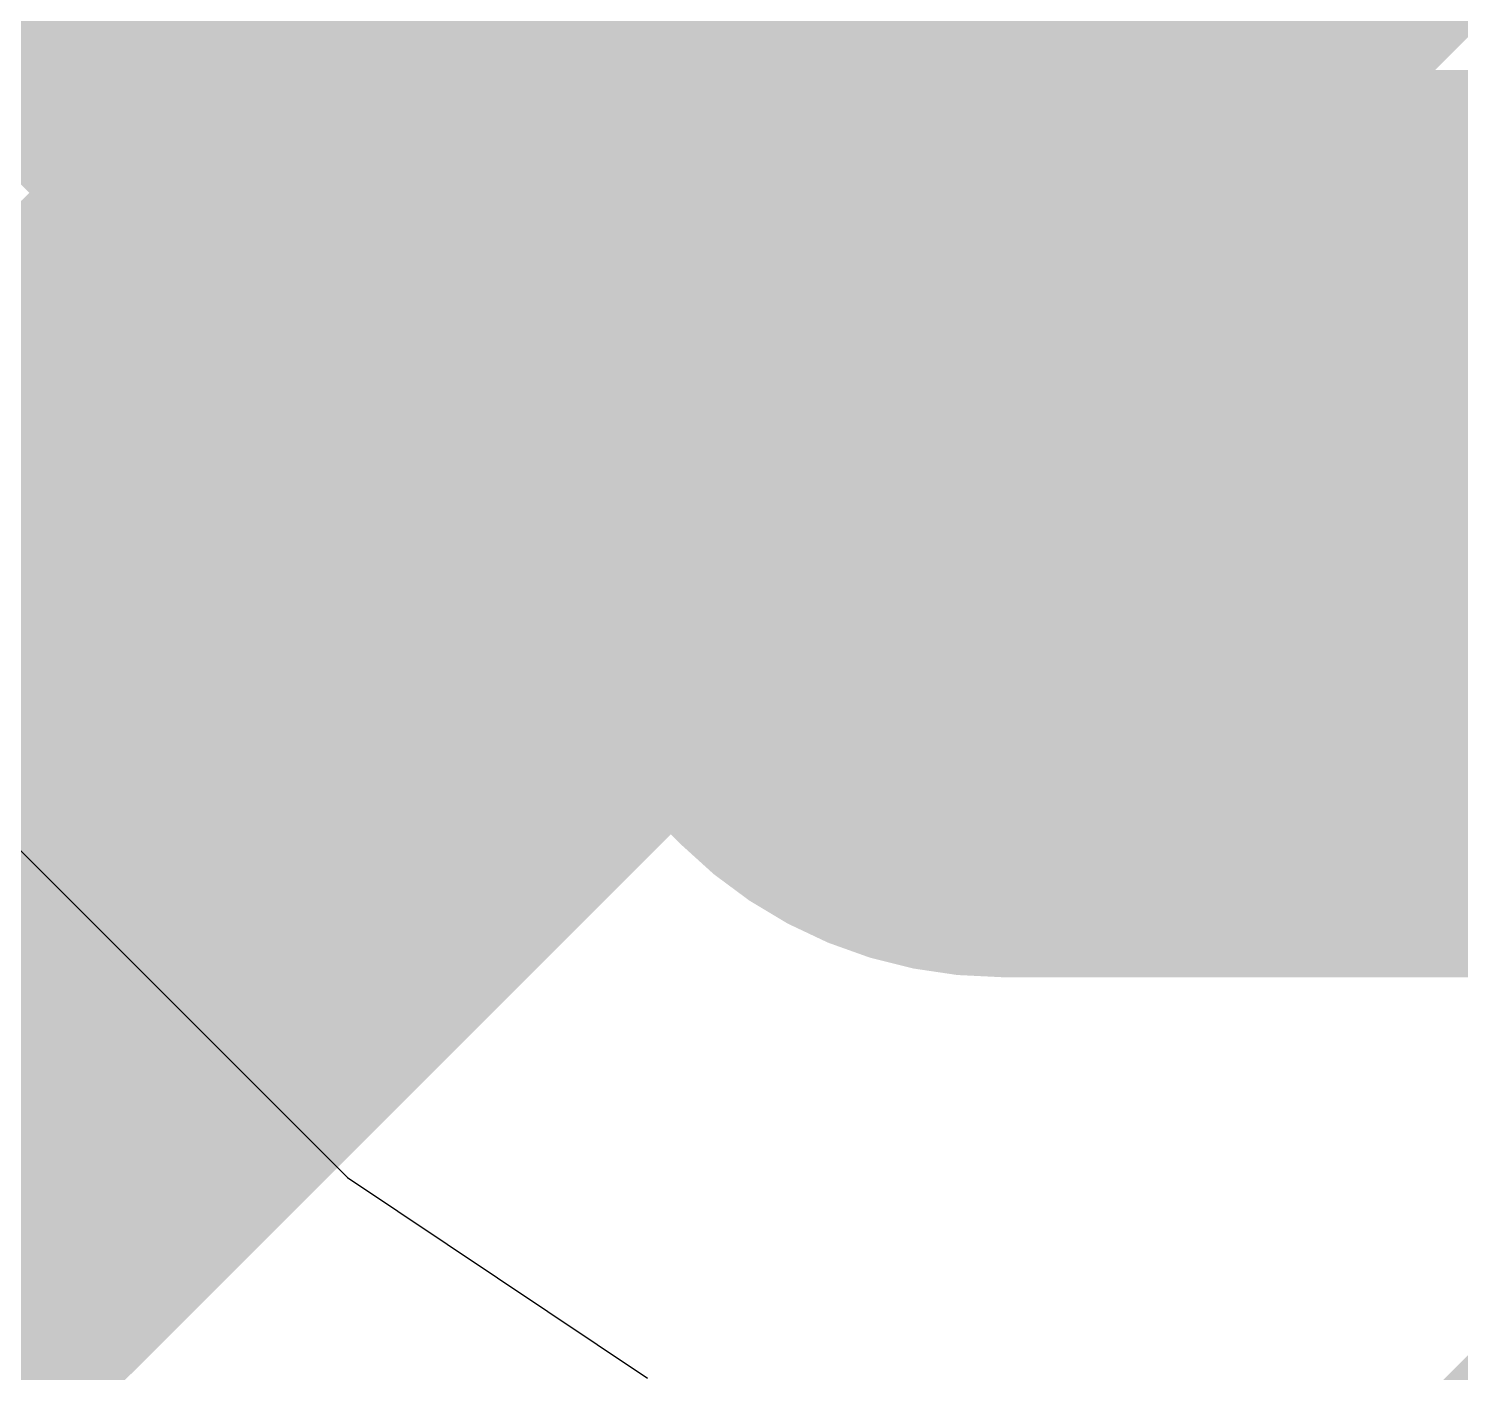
# Model space of a CAD drawing. Header units: inches. Extents: x 0.91 to 3.83, y 2.65 to 3.83.
# Drawn here: x 2.26212 to 2.2779, y 3.09119 to 3.10601 of the extents above; entities that cross this region are included whole.
import ezdxf

# ---------------------------------------------------------------- set-up
doc = ezdxf.new("R2010")
doc.units = ezdxf.units.IN
doc.header["$MEASUREMENT"] = 0
doc.layers.add('Bottom Layer', color=5, linetype='Continuous')
doc.layers.add('Top Layer', color=1, linetype='Continuous')

msp = doc.modelspace()

# ---------------------------------------------------------------- linework, layer by layer
at = {"layer": 'Bottom Layer'}
for p, q in [((2.113863, 3.245112), (2.265633, 3.093342)), ((2.265633, 3.093342), (2.268941, 3.091131))]:
    msp.add_line(p, q, dxfattribs=at)
for points in [[(2.105682, 3.267712, 0.01, 0.01, 0), (2.272843, 3.100551, 0.01, 0.01, 0)], [(2.272843, 3.100551, 0.01, 0.01, 0), (2.54311, 3.100551, 0.01, 0.01, 0)]]:
    msp.add_lwpolyline(points, format="xyseb", dxfattribs=at)
msp.add_lwpolyline([(2.270343, 3.100551, 0.005, 0.005, 1), (2.275343, 3.100551, 0.005, 0.005, 1)], format="xyseb", close=True, dxfattribs=at)
msp.add_lwpolyline([(2.270343, 3.100551, 0.005, 0.005, 1), (2.275343, 3.100551, 0.005, 0.005, 1)], format="xyseb", close=True, dxfattribs=at)
at = {"layer": 'Top Layer'}
for points in [[(2.279764, 3.086094, 0.01, 0.01, 0), (2.321417, 3.127748, 0.01, 0.01, 0)], [(2.253583, 3.088583, 0.01, 0.01, 0), (2.282953, 3.117953, 0.01, 0.01, 0)]]:
    msp.add_lwpolyline(points, format="xyseb", dxfattribs=at)

doc.saveas('drawing.dxf')
